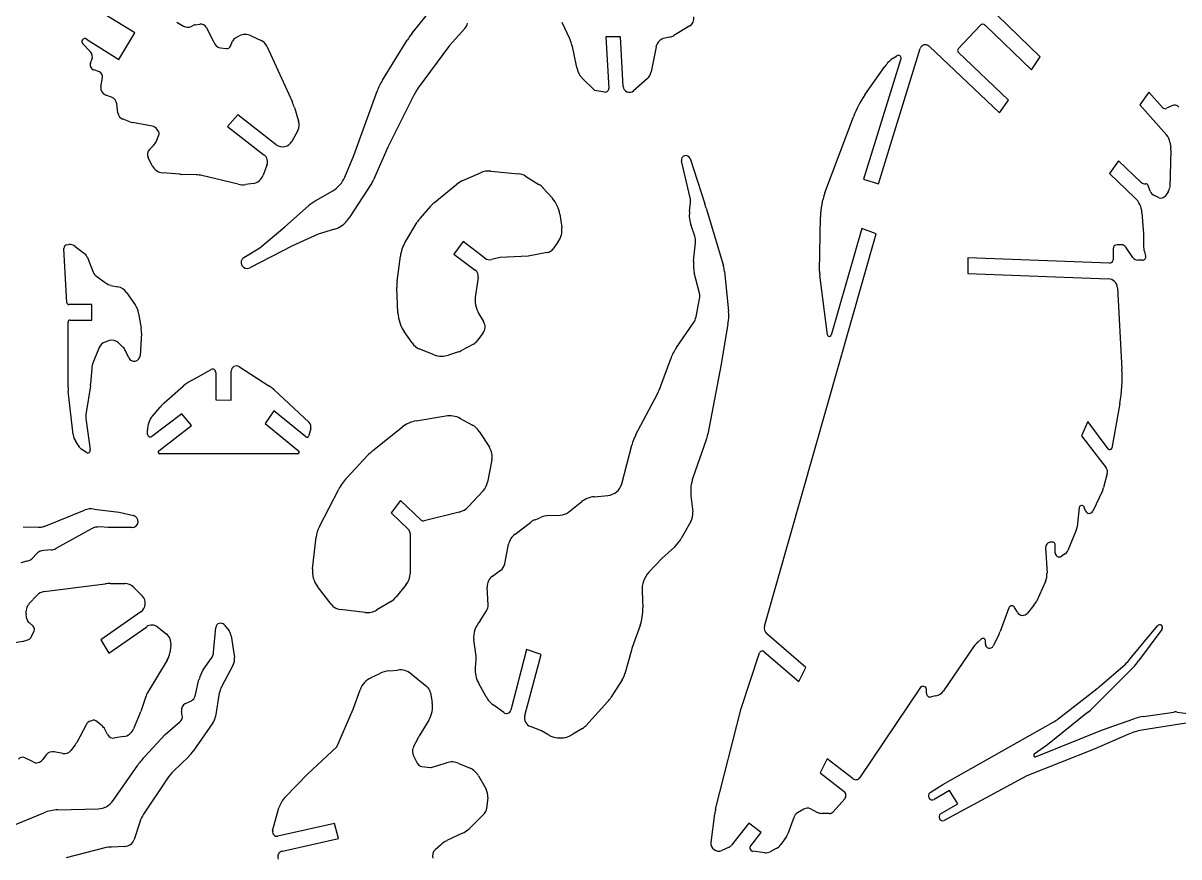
# Model space of a CAD drawing. Extents: x -388 to 195, y -213 to 246.
# Drawn here: x -265.9 to -44.5, y -56.7 to 102.9 of the extents above; entities that cross this region are included whole.
import ezdxf

# ---------------------------------------------------------------- set-up
doc = ezdxf.new("R2010")
doc.units = 0
doc.layers.add('CYAN', color=4, linetype='CONTINUOUS')

msp = doc.modelspace()

# ---------------------------------------------------------------- linework, layer by layer
at = {"layer": 'CYAN'}
for p, q in [((-244.48, 101.07), (-251.39, 105.28)), ((-191.38, 101), (-187.36, 105.98)), ((-71.12, 96.48), (-79.35, 104.46)), ((-236.47, 103.1), (-235.16, 102.36)), ((-233.69, 102.28), (-233.47, 102.41)), ((-232.85, 102.63), (-232.06, 102.75)), ((-230.79, 102.09), (-229.51, 99.51)), ((-181.29, 101.91), (-184.26, 98.66)), ((-161.17, 99.9), (-162.62, 103.03)), ((-138.21, 102.39), (-141.25, 100.57)), ((-86.79, 98), (-82.6, 102.48)), ((-81.61, 102.51), (-72.76, 94)), ((-253.75, 99.88), (-247.55, 95.96)), ((-247.55, 95.96), (-244.48, 101.07)), ((-225.19, 100.1), (-224.5, 100.47)), ((-222.24, 100.52), (-220.33, 99.63)), ((-197.06, 92), (-192.32, 99.68)), ((-160.89, 99.04), (-161.17, 99.9)), ((-151.49, 100.33), (-154.27, 100.33)), ((-154.27, 100.33), (-153.72, 90.41)), ((-150.97, 90.83), (-151.49, 100.33)), ((-142.12, 100.25), (-142.99, 100.08)), ((-253.05, 97.52), (-254.48, 98.95)), ((-229.38, 99.29), (-229.11, 98.84)), ((-228.12, 98.22), (-227, 98.07)), ((-226.16, 98.54), (-225.77, 99.46)), ((-219.22, 98.49), (-214.31, 87.81)), ((-184.26, 98.66), (-190.22, 90.52)), ((-144.67, 98.4), (-145.62, 93.61)), ((-102.06, 72.19), (-94.05, 98.07)), ((-92.38, 98.5), (-78.88, 85.77)), ((-252.96, 95.42), (-252.74, 95.91)), ((-97.75, 96.11), (-104.91, 73.08)), ((-99.23, 96.24), (-98.54, 96.68)), ((-77.15, 88.2), (-86.77, 97.35)), ((-72.76, 94), (-71.12, 96.48)), ((-251.29, 93.58), (-252.36, 93.98)), ((-104.68, 89.18), (-100.84, 94.65)), ((-251, 90.76), (-250.7, 92.52)), ((-156.4, 90.04), (-158.85, 92.49)), ((-146.33, 92.34), (-148.99, 89.99)), ((-248.94, 88.75), (-250.07, 89.14)), ((-202.56, 77.57), (-198.1, 89.89)), ((-190.91, 89.39), (-196.06, 79.2)), ((-154.47, 89.74), (-156.4, 90.04)), ((-50.25, 89.74), (-51.99, 87.31)), ((-47.66, 86.76), (-50.25, 89.74)), ((-247.75, 85.77), (-247.95, 87.46)), ((-213.94, 86.81), (-213.13, 84.19)), ((-78.88, 85.77), (-77.15, 88.2)), ((-51.99, 87.31), (-46.9, 81.54)), ((-45.86, 87.12), (-46.88, 86.62)), ((-245.44, 84.06), (-246.76, 84.52)), ((-224.8, 85.4), (-226.75, 83.15)), ((-217.41, 79.65), (-224.8, 85.4)), ((-112.32, 70.43), (-106.87, 85.01)), ((-241.21, 83.22), (-244.93, 83.91)), ((-239.92, 82.15), (-240.22, 82.57)), ((-226.75, 83.15), (-219.76, 77.72)), ((-213.29, 82.4), (-214.41, 80.3)), ((-240.44, 80.22), (-239.87, 81.66)), ((-46.24, 80.12), (-46.09, 79.16)), ((-241.68, 78.73), (-240.91, 79.53)), ((-204.29, 73.45), (-202.56, 77.57)), ((-196.06, 79.2), (-198.76, 72.94)), ((-46.05, 78.61), (-46.28, 71.5)), ((-241.16, 75.64), (-241.93, 77.2)), ((-219.19, 75.76), (-219.91, 73.8)), ((-138.11, 69.51), (-139.82, 76.55)), ((-138.16, 77), (-135.29, 68.32)), ((-56.1, 76.58), (-57.84, 74.17)), ((-51.81, 72.49), (-56.1, 76.58)), ((-235.88, 74), (-239.2, 74.3)), ((-232.75, 73.9), (-235.6, 73.97)), ((-224.72, 72.09), (-231.64, 73.75)), ((-181.66, 72.81), (-178.31, 74.27)), ((-176.31, 74.59), (-170.98, 74.1)), ((-169.66, 73.65), (-167.11, 72.06)), ((-104.91, 73.08), (-102.06, 72.19)), ((-57.84, 74.17), (-52.93, 69.49)), ((-221.82, 72.24), (-223.24, 72.03)), ((-209.8, 68.97), (-206.58, 70.85)), ((-199.14, 72.24), (-203.45, 65.65)), ((-187.04, 68.67), (-182.8, 72.11)), ((-166.32, 71.4), (-164.51, 69.39)), ((-50.03, 70.78), (-50.42, 71.87)), ((-48.32, 69.5), (-49.18, 69.91)), ((-46.59, 70.61), (-47.18, 69.81)), ((-215.77, 63.93), (-211.24, 67.93)), ((-189.87, 65.55), (-187.81, 67.92)), ((-138.25, 66.84), (-138.06, 68.6)), ((-135.08, 67.5), (-131.77, 56.49)), ((-51.59, 66.64), (-51.29, 62.57)), ((-192.77, 60.88), (-190.39, 64.83)), ((-163.1, 66.34), (-162.72, 63.81)), ((-113.34, 55.46), (-113.17, 65.87)), ((-220.58, 59.89), (-215.77, 63.93)), ((-209.4, 62.55), (-214.28, 60.29)), ((-206.23, 63.46), (-209.4, 62.55)), ((-137.26, 62.17), (-137.96, 64.16)), ((-123.9, -12.54), (-102.48, 62.57)), ((-105.26, 63.64), (-111.11, 43.18)), ((-102.48, 62.57), (-105.26, 63.64)), ((-51.29, 62.57), (-51.29, 60.31)), ((-257.52, 49.41), (-258.09, 59.8)), ((-257.52, 60.49), (-257.15, 60.54)), ((-255.91, 60.19), (-254.17, 58.85)), ((-223.6, 58.06), (-220.58, 59.89)), ((-214.28, 60.29), (-222.49, 56.08)), ((-181.61, 61.13), (-183.37, 58.7)), ((-177.45, 57.93), (-181.61, 61.13)), ((-163.39, 61.11), (-164.36, 59.75)), ((-137.48, 57.34), (-137.11, 60.86)), ((-55.53, 60.49), (-56.37, 60.49)), ((-53.32, 58.06), (-54.69, 60.04)), ((-253.56, 58.03), (-252.46, 55.23)), ((-194.25, 53.5), (-193.64, 58.33)), ((-183.37, 58.7), (-179.31, 55.65)), ((-174.55, 58.03), (-176.18, 57.66)), ((-169.19, 58.31), (-174.55, 58.03)), ((-165.53, 58.99), (-169.19, 58.31)), ((-57.79, 56.97), (-84.93, 57.98)), ((-84.93, 57.98), (-84.93, 55.01)), ((-57.14, 59.72), (-57.14, 57.59)), ((-51.49, 57.54), (-52.36, 57.56)), ((-51.14, 59.22), (-50.89, 58.33)), ((-131.56, 55.41), (-130.77, 47.8)), ((-251.87, 54.46), (-250.1, 53.2)), ((-178.74, 54.24), (-179.26, 50.85)), ((-136.37, 51.22), (-137.34, 55.11)), ((-111.81, 43.23), (-113.29, 54.66)), ((-84.93, 55.01), (-58.06, 53.99)), ((-249.07, 52.73), (-247.75, 52.46)), ((-246.1, 51.36), (-244.45, 49.03)), ((-194.11, 47.47), (-194.3, 52.31)), ((-56.28, 52.23), (-55.43, 36.69)), ((-252.71, 49.06), (-257.15, 49.06)), ((-252.71, 46.08), (-252.71, 49.06)), ((-137.01, 46.68), (-136.35, 50.13)), ((-243.77, 47.37), (-243.29, 44.5)), ((-178.59, 47.3), (-177.7, 45.79)), ((-257.29, 33.2), (-257.29, 45.71)), ((-256.92, 46.08), (-252.71, 46.08)), ((-140.76, 40.81), (-137.48, 45.57)), ((-130.89, 45.34), (-132.21, 37.66)), ((-249.39, 42.15), (-250.2, 41.87)), ((-243.24, 43.56), (-243.49, 39.24)), ((-191.4, 41.7), (-192.91, 43.9)), ((-177.82, 43.56), (-178.91, 42.12)), ((-251.35, 40.81), (-252.44, 38.15)), ((-246.78, 40.91), (-247.6, 41.72)), ((-245.67, 38.82), (-246.29, 40.18)), ((-187.14, 39.44), (-189.89, 40.51)), ((-182.48, 39.99), (-184.41, 39.37)), ((-179.64, 41.49), (-182.03, 40.18)), ((-143.73, 33.49), (-141.86, 38.68)), ((-132.21, 37.66), (-134.76, 24.22)), ((-252.76, 36.76), (-252.96, 33.91)), ((-233.67, 34.53), (-229.9, 36.59)), ((-229.01, 36.05), (-229.01, 30.82)), ((-226.04, 30.77), (-226.04, 36.29)), ((-224.47, 37.14), (-218.82, 33.49)), ((-253, 33.52), (-253.82, 28.36)), ((-238.88, 30.22), (-235.26, 33.42)), ((-256.33, 24.17), (-257.24, 32.45)), ((-217.89, 32.77), (-211.11, 26.45)), ((-148.57, 24.05), (-144.46, 31.86)), ((-241.13, 27.69), (-239.64, 29.43)), ((-229.01, 30.82), (-226.04, 30.77)), ((-55.85, 30.1), (-57.39, 21.57)), ((-253.85, 26.82), (-253.03, 21.22)), ((-235.5, 28.16), (-241.23, 23.8)), ((-233.62, 25.88), (-235.5, 28.16)), ((-217.85, 28.73), (-219.56, 26.28)), ((-211.76, 23.74), (-217.85, 28.73)), ((-190.61, 26.78), (-184.96, 27.72)), ((-182.18, 27.25), (-179.83, 25.98)), ((-61.95, 26.63), (-63.19, 23.92)), ((-58.05, 21.4), (-61.95, 26.63)), ((-242.05, 24.17), (-242.07, 25.04)), ((-239.89, 21.07), (-233.62, 25.88)), ((-219.56, 26.28), (-213.12, 21.05)), ((-210.79, 25.34), (-211.16, 23.95)), ((-198.9, 21.09), (-193.24, 25.61)), ((-178.52, 24.76), (-176.58, 21.72)), ((-255.04, 21.69), (-255.81, 22.81)), ((-151.24, 14.75), (-149.31, 22.16)), ((-135.06, 23.13), (-137.59, 15.89)), ((-63.19, 23.92), (-58.45, 17.8)), ((-253.78, 20.73), (-254.64, 21.29)), ((-213.32, 20.48), (-239.69, 20.48)), ((-203.9, 15.9), (-199.93, 20.13)), ((-176.13, 19.31), (-176.92, 15.07)), ((-58.25, 16.69), (-58.95, 14.01)), ((-209.14, 6.57), (-205.43, 13.73)), ((-177.79, 13.39), (-180.62, 10.36)), ((-59.18, 13.39), (-61.03, 9.49)), ((-193.61, 11.55), (-195.39, 9.17)), ((-189.72, 7.83), (-193.61, 11.55)), ((-161.43, 9.3), (-158.85, 11.33)), ((-156.52, 12.25), (-153.9, 12.49)), ((-137.98, 12.44), (-137.63, 9.35)), ((-261.88, 6.59), (-254.17, 9.69)), ((-252.32, 9.9), (-247.5, 9.32)), ((-247.5, 9.32), (-244.78, 8.68)), ((-195.39, 9.17), (-192.07, 5.98)), ((-182.4, 9.32), (-189.1, 7.66)), ((-63.62, 10.17), (-64.01, 6.52)), ((-62.4, 9.54), (-62.69, 10.29)), ((-171.67, 5.11), (-168.72, 7.34)), ((-167.8, 7.86), (-166.67, 8.36)), ((-165.32, 8.65), (-163.02, 8.73)), ((-138.01, 7.54), (-139.84, 4.27)), ((-265.9, 6.5), (-262.97, 6.4)), ((-252.81, 6.12), (-259.63, 2.33)), ((-249.59, 6.37), (-251.22, 6.47)), ((-245.05, 6.36), (-249.59, 6.37)), ((-210.45, -1.56), (-209.77, 4.49)), ((-191.79, 5.28), (-191.78, -2.48)), ((-64.18, 5.83), (-65.77, 1.96)), ((-173.65, -0.59), (-172.91, 3.15)), ((-141.08, 2.68), (-143.48, 0.52)), ((-70.06, 2.48), (-69.78, -2.4)), ((-68.62, 3.55), (-69.17, 3.55)), ((-68.22, 1.54), (-68.22, 3.15)), ((-263.47, 1.22), (-263.96, 0.64)), ((-260.54, 2.06), (-261.93, 1.98)), ((-143.48, 0.52), (-146.06, -2.21)), ((-66.29, 1.34), (-67.01, 0.87)), ((-265.16, -0.09), (-266.34, -0.37)), ((-175.99, -2.95), (-174.45, -1.83)), ((-261.86, -5.9), (-250.18, -4.41)), ((-249.16, -4.36), (-246.39, -4.36)), ((-70.09, -3.98), (-71.82, -7.78)), ((-244.76, -5.04), (-243.07, -6.74)), ((-206.91, -8.34), (-209.53, -4.91)), ((-192.52, -4.56), (-194.35, -6.82)), ((-176.83, -8.43), (-177, -5.03)), ((-147.35, -5.85), (-147.21, -9.02)), ((-264.71, -8.18), (-263.27, -6.64)), ((-195.55, -7.85), (-198.15, -9.42)), ((-72.29, -8.5), (-73.55, -10.04)), ((-265.19, -11.13), (-265.33, -10.34)), ((-243.34, -9.79), (-251.02, -15.12)), ((-200.35, -9.89), (-205.19, -9.32)), ((-178.34, -11.53), (-177.13, -9.59)), ((-77.12, -9.02), (-78.76, -13.56)), ((-75.45, -9.87), (-75.98, -8.92)), ((-263.99, -12.52), (-264.76, -11.85)), ((-249.46, -17.67), (-242.22, -12.62)), ((-240.17, -12.67), (-238.5, -13.96)), ((-229.41, -17.47), (-228.98, -12.79)), ((-227.35, -12.3), (-226.46, -13.43)), ((-147.72, -12.39), (-148.94, -15.74)), ((-53.89, -18.86), (-48.61, -12.44)), ((-47.76, -13.13), (-52.26, -19.14)), ((-268.75, -15.84), (-265.9, -15.42)), ((-265.65, -15.34), (-265.15, -15.22)), ((-264.27, -14.47), (-263.79, -13.43)), ((-251.02, -15.12), (-249.46, -17.67)), ((-226.04, -14.4), (-225.41, -18.52)), ((-179.13, -18.29), (-179.58, -15.17)), ((-115.97, -20.45), (-123.46, -13.98)), ((-82.33, -14.97), (-83, -15.57)), ((-81.59, -15.94), (-81.58, -15.32)), ((-78.96, -14.03), (-80.07, -16.31)), ((-237.6, -16.21), (-237.81, -17.62)), ((-169.46, -16.98), (-172.49, -28.61)), ((-166.66, -17.97), (-169.46, -16.98)), ((-149.38, -17.13), (-150.62, -21.62)), ((-128.39, -28.31), (-124.84, -17.65)), ((-123.96, -17.41), (-117.33, -23.1)), ((-84.14, -16.86), (-89.59, -24.89)), ((-238.31, -19.03), (-241.98, -25.13)), ((-231.39, -20.87), (-229.88, -18.74)), ((-179.28, -20.52), (-179.13, -18.96)), ((-169.79, -29.62), (-166.66, -17.97)), ((-59.76, -24.13), (-54.76, -19.78)), ((-225.66, -19.93), (-227.89, -24.15)), ((-199.26, -22.38), (-197.58, -21.58)), ((-195.86, -21.1), (-194.13, -20.92)), ((-191.6, -21.67), (-188.58, -24.07)), ((-117.33, -23.1), (-115.97, -20.45)), ((-53.35, -20.52), (-61.11, -28.28)), ((-232.97, -25.9), (-232.21, -22.71)), ((-177.22, -26.03), (-178.69, -23.38)), ((-151.15, -22.78), (-153.35, -26.2)), ((-94.07, -24.31), (-105.66, -41.52)), ((-242.45, -26.15), (-243.36, -28.85)), ((-228.32, -25.36), (-229.06, -29.82)), ((-202.71, -28.43), (-201.35, -24.69)), ((-187.86, -25.28), (-187.56, -27.14)), ((-92.89, -25.38), (-92.89, -24.66)), ((-91.05, -25.88), (-92, -26.08)), ((-67.63, -30.27), (-60.17, -24.47)), ((-234.82, -27.35), (-233.67, -26.8)), ((-205.78, -35.65), (-202.71, -28.43)), ((-173.85, -29.08), (-175.86, -27.59)), ((-153.92, -26.97), (-158.14, -31.58)), ((-133.25, -47.55), (-128.39, -28.31)), ((-252.46, -30.54), (-252.96, -30.69)), ((-250.78, -31.61), (-251.97, -30.64)), ((-243.46, -29.1), (-244.75, -32.2)), ((-238.68, -33.29), (-235.85, -30.84)), ((-235.41, -29.57), (-235.55, -28.83)), ((-188.21, -30.49), (-189.92, -33.34)), ((-89.72, -42.84), (-68.59, -30.91)), ((-62, -29.08), (-69.66, -35.25)), ((-59.15, -32.4), (-53.15, -30.29)), ((-51.29, -29.82), (-45.51, -28.98)), ((-44.85, -28.98), (-41.3, -29.45)), ((-253.85, -31.43), (-255.63, -34.78)), ((-249.73, -33.24), (-250.23, -32.25)), ((-229.58, -31.06), (-233.32, -36.46)), ((-166.59, -32.57), (-168.72, -31.75)), ((-165.4, -33.29), (-166.59, -32.57)), ((-158.76, -32.1), (-160.6, -33.23)), ((-71.97, -37.53), (-59.15, -32.4)), ((-43.11, -31.08), (-51.61, -32.45)), ((-255.93, -35.22), (-256.77, -36.34)), ((-246.61, -33.66), (-248.32, -33.93)), ((-242.57, -37.48), (-238.68, -33.29)), ((-190.31, -34.03), (-191.16, -35.72)), ((-69.66, -35.25), (-72.21, -37.06)), ((-54.29, -33.24), (-60.74, -36.04)), ((-261.47, -37.18), (-262.18, -38.12)), ((-258.26, -36.92), (-259.92, -36.59)), ((-234.17, -37.46), (-237.07, -40.26)), ((-211.38, -40.8), (-205.78, -35.65)), ((-191.13, -37.33), (-190.34, -38.85)), ((-60.74, -36.04), (-73.63, -41.2)), ((-263.99, -38.52), (-265.57, -37.73)), ((-248.62, -45.91), (-243.93, -39.12)), ((-189.52, -39.39), (-187.88, -39.56)), ((-187.56, -39.54), (-184.79, -38.67)), ((-182.45, -38.8), (-180.28, -39.73)), ((-111.9, -37.93), (-113.24, -40.58)), ((-106.94, -41.75), (-111.9, -37.93)), ((-238.31, -41.74), (-242.82, -48.51)), ((-215.7, -45.24), (-211.38, -40.8)), ((-178.66, -41.17), (-177.22, -43.75)), ((-113.24, -40.58), (-108.66, -44.17)), ((-73.63, -41.2), (-89.49, -49.75)), ((-92.18, -44.38), (-89.72, -42.84)), ((-88.43, -44), (-91.38, -45.69)), ((-86.89, -46.55), (-88.43, -44)), ((-176.9, -45.31), (-177.12, -47.52)), ((-108.53, -45.59), (-110.74, -48.04)), ((-268.73, -51.07), (-261.93, -48.26)), ((-259.23, -47.7), (-251.54, -47.5)), ((-218.1, -51.71), (-216.89, -47.3)), ((-177.52, -48.36), (-180.48, -51.3)), ((-134.14, -53.92), (-133.42, -48.44)), ((-116.37, -47.54), (-117.58, -48.29)), ((-113.79, -48.17), (-115.1, -47.5)), ((-111.53, -48.38), (-112.87, -48.36)), ((-90.21, -48.44), (-86.89, -46.55)), ((-243.56, -50.02), (-244.63, -53.35)), ((-206.25, -50.32), (-217.14, -52.73)), ((-205.51, -53.2), (-206.25, -50.32)), ((-126.92, -50.25), (-130.2, -54.46)), ((-124.55, -52.01), (-126.92, -50.25)), ((-118.28, -49.13), (-119.44, -52.26)), ((-181.74, -52.18), (-184.74, -53.59)), ((-126.54, -54.58), (-124.55, -52.01)), ((-119.71, -52.78), (-120.75, -54.34)), ((-250.25, -54.98), (-257.62, -56.89)), ((-246.44, -54.71), (-248.99, -54.81)), ((-216.24, -55.58), (-205.51, -53.2)), ((-185.97, -54.44), (-187, -55.35)), ((-130.65, -54.82), (-132.06, -55.45)), ((-121.63, -55.12), (-122.78, -55.7)), ((-123.85, -55.9), (-126.11, -55.63))]:
    msp.add_line(p, q, dxfattribs=at)
for centre, radius, start, end in [((-139.02, 103.8), 1.62, 300.0588, 12.3485), ((-234.35, 103.8), 1.66, 240.7497, 293.2932), ((-232.58, 100.89), 1.76, 98.7986, 120.4256), ((-231.89, 101.55), 1.22, 26.1984, 98.116), ((-182.78, 103.27), 2.02, 317.5699, 350.2656), ((-82.09, 102.02), 0.683, 44.9669, 137.7871), ((-254.07, 99.38), 0.592, 56.9578, 226.8056), ((-224.57, 98.96), 1.3, 118.5643, 157.4613), ((-223.32, 98.3), 2.47, 64.1241, 118.4139), ((-221.37, 97.5), 2.37, 24.6806, 63.9912), ((-181.44, 92.88), 12.83, 140.7793, 148.0083), ((-142.57, 97.97), 2.15, 101.3408, 168.4972), ((-142.62, 102.93), 2.73, 280.529, 300.0661), ((-254.1, 96.48), 1.47, 337.2583, 44.9707), ((-227.31, 100.64), 2.47, 207.1785, 213.1042), ((-227.95, 99.59), 1.38, 213.0322, 263.0806), ((-226.89, 98.86), 0.802, 262.2105, 336.228), ((86.57, 152.11), 253.09, 192.1047, 193.232), ((-93.09, 97.77), 1.01, 46.0583, 162.8971), ((-86.43, 97.69), 0.474, 139.2502, 224.9763), ((-252, 94.97), 1.05, 154.9889, 249.9812), ((-95.82, 91.16), 6.11, 123.9163, 145.2311), ((-98.24, 96.26), 0.516, 343.2608, 125.0135), ((-251.64, 92.69), 0.957, 349.4664, 68.6646), ((-156.41, 94.97), 3.48, 193.1244, 225.3141), ((-147.87, 94.05), 2.3, 311.9493, 348.7936), ((-187.41, 85.93), 11.4, 147.8286, 159.6638), ((-149.78, 90.88), 1.19, 182.3803, 311.6705), ((-249.56, 90.51), 1.46, 170.2137, 249.657), ((-249.49, 87.3), 1.55, 5.8465, 69.3009), ((-183.59, 85.7), 8.19, 144.0056, 153.2139), ((-154.37, 90.39), 0.652, 261.7766, 2.0561), ((-89.32, 78.46), 18.73, 145.0799, 159.5403), ((-222.96, 84), 9.45, 17.2994, 23.7223), ((-47.18, 87.19), 0.645, 221.947, 297.5976), ((-45.37, 86.15), 1.09, 39.5349, 117.2207), ((-246.24, 85.95), 1.52, 186.4733, 249.726), ((-215.35, 83.49), 2.33, 332.0443, 17.2772), ((-244.28, 87.12), 3.27, 249.1472, 258.6152), ((-241.5, 81.68), 1.57, 34.7578, 79.0783), ((-240.35, 81.86), 0.525, 337.5019, 34.0283), ((-242.35, 81.01), 2.07, 314.148, 337.571), ((-216.18, 81.25), 2.01, 232.5009, 331.7756), ((-49.01, 79.67), 2.81, 9.1646, 41.4697), ((-240.74, 77.79), 1.33, 135.0623, 206.6465), ((-220.8, 76.36), 1.72, 339.691, 52.4388), ((-138.97, 76.72), 0.862, 18.5302, 191.9244), ((-48.89, 78.71), 2.84, 357.9751, 9.0218), ((-238.99, 76.7), 2.42, 206.2281, 265.0212), ((-235.39, 78.03), 4.06, 263.0647, 266.909), ((-232.9, 68.57), 5.33, 76.2876, 88.3788), ((-222.2, 74.64), 2.43, 278.8683, 339.7805), ((-209.35, 75.59), 5.49, 300.383, 337.1414), ((-176.68, 70.48), 4.13, 84.8369, 113.3384), ((-171.25, 71.15), 2.96, 57.65, 84.7344), ((-223.83, 75.78), 3.8, 256.4276, 278.9839), ((-203.15, 74.87), 4.8, 326.7552, 336.2964), ((-179.72, 68.35), 4.86, 113.4805, 129.2527), ((-169.04, 68.97), 3.65, 41.6769, 58.0048), ((-50.98, 73.37), 1.21, 226.7138, 275.3777), ((-50.84, 71.72), 0.446, 19.3493, 93.4113), ((-47.87, 71.54), 1.59, 323.8782, 358.2411), ((-205.16, 61.03), 9.19, 120.2955, 131.3868), ((-183.15, 63.88), 6.17, 129.1227, 139.0757), ((-168.77, 65.57), 5.72, 7.7198, 41.8531), ((-140.63, 68.91), 2.59, 352.9368, 13.3074), ((-99.52, 65.71), 13.65, 159.7548, 179.3201), ((-55.95, 66.33), 4.37, 4.075, 46.2673), ((-48.55, 71.37), 1.59, 201.8639, 246.5447), ((-47.94, 70.38), 0.958, 246.7735, 323.4146), ((-132.26, 66.14), 6.04, 173.3886, 199.1801), ((-141.93, 66.16), 6.98, 11.1317, 18.0418), ((-208.41, 68.92), 5.94, 306.3621, 326.5944), ((-185.95, 62.17), 5.17, 139.208, 149.0753), ((-207.35, 67.38), 4.07, 285.9309, 307.1178), ((-166.46, 63.3), 3.77, 324.4375, 7.775), ((-140.14, 61.19), 3.04, 353.8513, 18.9658), ((-257.42, 59.82), 0.673, 98.6527, 182.3196), ((-256.95, 58.87), 1.68, 51.8123, 96.8787), ((-187.12, 57.54), 6.56, 149.3558, 173.0709), ((-56.37, 59.72), 0.768, 90, 180), ((-55.55, 59.44), 1.05, 35.2559, 89.1871), ((-47.35, 60.3), 3.94, 179.8121, 195.8522), ((-255.34, 57.34), 1.91, 21.2251, 52.3551), ((-223.01, 57.09), 1.13, 121.6223, 297.0474), ((-176.53, 59.15), 1.53, 232.9508, 283.1094), ((-165.87, 60.81), 1.85, 280.7034, 324.826), ((-57.76, 57.59), 0.62, 267.7118, 359.9147), ((-52.37, 58.73), 1.16, 215.017, 270.7294), ((-51.49, 58.16), 0.62, 270.0461, 16.324), ((-180.2, 54.47), 1.48, 351.0543, 53.0142), ((-130.99, 56.65), 6.53, 173.9207, 193.6426), ((-137.49, 54.82), 5.95, 5.6832, 16.3574), ((-107.69, 55.41), 5.65, 179.5821, 187.6349), ((-250.87, 55.85), 1.7, 201.1611, 234.3182), ((-248.44, 55.51), 2.84, 234.2224, 257.2674), ((-187.21, 52.61), 7.1, 172.7826, 182.4074), ((-58.13, 52.13), 1.86, 3.0236, 87.7455), ((-248.35, 49.78), 2.74, 35.1155, 77.428), ((-138.82, 50.62), 2.53, 348.6673, 13.5842), ((-257.15, 49.43), 0.372, 183.7303, 270.0627), ((-247.72, 46.73), 4, 9.2819, 35.2225), ((-173.95, 50.01), 5.37, 171.0481, 210.3119), ((-187.26, 47.77), 6.85, 182.5038, 214.4119), ((-139.93, 47.26), 2.98, 325.356, 348.7798), ((-138.8, 46.96), 8.07, 348.4727, 5.9743), ((-256.92, 45.71), 0.371, 90, 180), ((-247.5, 43.8), 4.27, 356.6933, 9.3778), ((-179.43, 44.77), 2.01, 323.0091, 30.3871), ((-248.84, 40.48), 1.75, 44.9992, 108.1883), ((-180.69, 43.46), 2.23, 298.2552, 323.1014), ((-111.46, 43.28), 0.361, 188.331, 343.9381), ((-249.61, 40.09), 1.88, 108.4066, 157.5246), ((-248.5, 39.2), 2.42, 24.0526, 44.8841), ((-188.74, 43.53), 3.23, 214.5022, 249.1515), ((-183.27, 42.44), 2.58, 287.8835, 298.7342), ((-133.02, 35.48), 9.39, 145.4226, 160.0728), ((-248.35, 36.47), 4.42, 157.6115, 176.1701), ((-244.64, 39.34), 1.15, 206.4628, 355.3871), ((-185.68, 43.28), 4.12, 249.1843, 287.9191), ((-229.6, 36.08), 0.595, 357.0715, 120.1065), ((-225.03, 36.3), 1, 56.2109, 180.5569), ((-83.93, 35.2), 28.54, 349.6979, 2.995), ((-257.41, 34.25), 4.47, 350.6033, 355.7382), ((-229.52, 26.95), 8.64, 118.6703, 131.5555), ((-222.36, 27.96), 6.57, 47.0164, 57.3548), ((-156.15, 38.01), 13.21, 332.2527, 340.0082), ((-250.68, 33.27), 6.62, 180.6063, 187.0704), ((-233.86, 24.6), 7.54, 131.7527, 140.1657), ((-248.47, 27.49), 5.42, 170.7879, 187.0837), ((-238.08, 25.12), 3.99, 139.8058, 181.0885), ((-189.69, 21.2), 5.66, 99.3395, 128.7876), ((-184.26, 23.41), 4.36, 61.5185, 99.2227), ((-211.88, 25.63), 1.12, 345.083, 47.259), ((-181.51, 22.86), 3.55, 32.4595, 61.639), ((-253.38, 24.52), 2.97, 186.683, 215.1506), ((-241.53, 24.23), 0.521, 186.0465, 305.166), ((-211.53, 24.05), 0.384, 233.0403, 344.9132), ((-140.78, 19.88), 8.83, 151.8461, 165.0258), ((-142.17, 25.64), 7.54, 340.5829, 349.1817), ((-253.82, 22.53), 1.49, 214.7834, 236.5889), ((-253.53, 21.16), 0.502, 240.7259, 6.4851), ((-239.68, 20.81), 0.338, 129.8387, 266.757), ((-213.33, 20.8), 0.322, 271.3485, 50.4973), ((-192.77, 13.43), 9.8, 128.6967, 136.9087), ((-179.37, 19.95), 3.3, 348.8408, 32.2478), ((-57.76, 21.64), 0.38, 219.3162, 348.7563), ((-59.47, 17.03), 1.28, 344.3546, 36.9884), ((-196.9, 9.32), 9.6, 136.7966, 152.6545), ((-130.25, 13.31), 7.78, 160.6196, 186.3966), ((-180.28, 15.73), 3.42, 316.6642, 348.8561), ((-154.18, 15.52), 3.04, 275.4334, 345.3106), ((-62.25, 14.87), 3.41, 334.1862, 345.2824), ((-156.14, 7.86), 4.41, 94.9695, 127.9658), ((-252.86, 6.3), 3.64, 81.4427, 111.141), ((-183.25, 12.82), 3.6, 283.5951, 316.9748), ((-163.1, 11.43), 2.7, 271.617, 307.9625), ((-140.64, 9.02), 3.02, 330.6017, 6.2288), ((-63.14, 10.12), 0.479, 21.2409, 174.0258), ((-61.7, 9.82), 0.746, 201.7234, 334.0788), ((-245.05, 7.54), 1.17, 269.996, 76.5228), ((-189.25, 8.31), 0.667, 225.5093, 283.1244), ((-166.15, 3.88), 4.31, 112.61, 126.6551), ((-165.2, 4.86), 3.79, 91.8759, 112.7296), ((-262.9, 9.1), 2.7, 268.4556, 292.088), ((-251.42, 3.57), 2.9, 86.1073, 118.5862), ((-203.85, 3.82), 5.96, 152.4567, 173.5217), ((-192.72, 5.31), 0.929, 358.3682, 45.977), ((-169.72, 2.5), 3.26, 126.8191, 168.5092), ((-66.56, 6.8), 2.57, 337.7619, 353.7965), ((-260.67, 4.19), 2.13, 273.4211, 299.2935), ((-145.35, 7.29), 6.28, 312.7854, 331.2271), ((-69.06, 2.55), 1, 96.0257, 184.112), ((-68.62, 3.15), 0.397, 0, 90), ((-265.65, 2.06), 2.2, 282.8956, 320.0005), ((-261.81, -0.17), 2.16, 93.1424, 139.9877), ((-67.43, 1.54), 0.794, 180.1815, 302.0335), ((-67.02, 2.49), 1.36, 302.6883, 337.313), ((-205.83, -2.08), 4.65, 173.5447, 217.4196), ((-175.64, -0.2), 2.02, 305.9722, 348.6019), ((-142.29, -5.59), 5.07, 138.1531, 182.9473), ((-249.21, -13.81), 9.44, 89.7153, 95.9027), ((-246.39, -6.67), 2.3, 44.9812, 89.9812), ((-195.09, -2.47), 3.31, 320.8333, 359.8425), ((-174.59, -4.92), 2.42, 125.3373, 182.6895), ((-73.11, -2.57), 3.33, 334.9211, 2.9565), ((-261.52, -8.25), 2.38, 98.1461, 137.4266), ((-262.9, -9.87), 2.47, 137.03, 190.9791), ((-244.48, -8.15), 1.99, 304.7652, 44.975), ((-204.89, -6.79), 2.54, 217.4506, 263.3323), ((-197.87, -3.97), 4.53, 300.9291, 321.0041), ((-178.84, -8.53), 2.01, 328.0464, 2.8359), ((-76.53, -9.24), 0.634, 30.1975, 159.5669), ((-74.78, -6.36), 3.29, 319.3184, 334.3552), ((-199.94, -6.42), 3.5, 263.2372, 300.8763), ((-155.76, -9.44), 8.56, 339.8382, 2.8275), ((-74.44, -9.3), 1.16, 209.8272, 320.159), ((-263.91, -10.86), 1.3, 192.2007, 229.5587), ((-264.51, -13.11), 0.788, 335.8093, 48.8067), ((-241.23, -14.03), 1.73, 51.9127, 125.0375), ((-228.07, -12.86), 0.916, 38.1525, 175.5365), ((-175.32, -14.58), 4.29, 134.5876, 187.8255), ((-122.53, -12.9), 1.42, 165.2179, 229.1874), ((-48.19, -12.79), 0.547, 322.08, 140.6393), ((-266.5, -13.01), 2.49, 284.1196, 290.0859), ((-265.5, -13.9), 1.36, 284.772, 335.2309), ((-239.99, -15.87), 2.42, 351.787, 52.1073), ((-228.09, -14.72), 2.08, 8.8924, 38.2182), ((-82.03, -15.3), 0.447, 358.199, 131.7873), ((-82.73, -12.15), 4.21, 333.5277, 340.4948), ((-241.55, -17.08), 3.78, 328.8888, 351.7055), ((-231.98, -17.25), 2.58, 324.7157, 355.0244), ((-132.68, -21.71), 17.33, 159.8317, 164.6576), ((-124.32, -17.82), 0.549, 48.651, 161.5192), ((-78.39, -20.8), 6.97, 131.3776, 145.5656), ((-80.79, -15.96), 0.798, 178.1146, 334.1942), ((-227.69, -18.85), 2.3, 331.8625, 8.2756), ((-181.93, -18.63), 2.82, 353.1572, 6.8428), ((-59.55, -14.38), 7.22, 311.5813, 321.6221), ((-58.46, -15.38), 7.26, 314.7999, 328.7729), ((-227.11, -23.88), 5.23, 144.8773, 167.0324), ((-195.32, -26.28), 5.21, 96.0176, 115.7262), ((-193.77, -24.38), 3.48, 51.315, 95.8709), ((-174.4, -21), 4.91, 174.4571, 209.007), ((-154.67, -20.5), 4.19, 327.1316, 344.6177), ((-224.33, -26.06), 4.05, 151.7331, 169.9874), ((-197.5, -26.08), 4.09, 115.4604, 160.1219), ((-189.79, -25.61), 1.96, 9.4606, 51.7054), ((-93.53, -24.66), 0.644, 0.0187, 146.3287), ((-65.61, -17.49), 8.85, 307.9945, 311.4186), ((-237.39, -27.88), 5.35, 149.1142, 161.1315), ((-234.27, -25.61), 1.33, 296.5746, 347.1917), ((-172.96, -23.68), 4.87, 208.8412, 233.4442), ((-158.2, -23.2), 5.7, 318.5702, 328.2026), ((-92.15, -25.35), 0.744, 182.8333, 281.5438), ((-91.57, -23.55), 2.39, 282.4009, 325.8774), ((-234.19, -28.58), 1.39, 116.9561, 190.2823), ((-192.42, -27.94), 4.93, 328.8537, 9.342), ((-173.33, -28.38), 0.868, 233.208, 345.041), ((-68.83, -20.49), 10.97, 308.4872, 314.723), ((-252.48, -32.17), 1.56, 107.7056, 151.5157), ((-252.31, -31.06), 0.546, 50.3968, 105.8259), ((-247.18, -27.47), 4.06, 336.2978, 340.0994), ((-236.74, -29.82), 1.35, 311.2635, 10.5125), ((-232.07, -29.28), 3.06, 324.5082, 349.8933), ((-168.08, -30.1), 1.77, 164.4222, 248.8102), ((-72.6, -23.86), 8.11, 299.6189, 307.8263), ((-49.81, -39.55), 9.84, 98.6388, 109.8131), ((-45.18, -31.33), 2.38, 81.9226, 98.0774), ((-252.07, -33.26), 2.1, 28.6874, 51.9557), ((-246.98, -31.28), 2.41, 278.8252, 337.6122), ((-160.32, -29.6), 2.95, 301.9932, 317.7474), ((-49.85, -43.38), 11.07, 99.1626, 113.6661), ((-258.48, -33.2), 3.25, 321.5196, 330.959), ((-248.55, -32.61), 1.34, 207.9575, 279.8421), ((-181.76, -38.32), 9.57, 148.5999, 153.3903), ((-163.05, -29.32), 4.61, 239.335, 302.0838), ((-266.02, -38.6), 0.975, 62.6813, 140.2451), ((-260.22, -38.12), 1.57, 79.0466, 142.7797), ((-257.99, -35.42), 1.52, 259.6118, 322.9775), ((-234.22, -45.84), 11.81, 135.0023, 145.3374), ((-238.8, -32.67), 6.66, 314.0668, 325.276), ((-189.56, -36.5), 1.77, 153.9362, 207.9256), ((-72.07, -37.28), 0.268, 123.3978, 290.1898), ((-263.32, -37.23), 1.45, 242.7457, 322.0088), ((-189.43, -38.36), 1.03, 207.9249, 264.7719), ((-187.78, -38.8), 0.775, 262.6549, 286.6616), ((-183.79, -41.94), 3.42, 66.9531, 106.9907), ((-181.59, -42.81), 3.35, 29.2208, 67.0009), ((-230.75, -46.81), 9.1, 133.9801, 146.1923), ((-106.41, -41.02), 0.903, 233.4174, 326.2607), ((-179.58, -45.06), 2.69, 354.484, 28.941), ((-109.25, -44.94), 0.965, 317.6965, 52.3096), ((-251.65, -43.8), 3.69, 271.6909, 325.249), ((-212.31, -48.57), 4.75, 135.4241, 164.4178), ((-91.75, -45.02), 0.766, 124.2312, 298.9488), ((-259.04, -55.28), 7.59, 91.3955, 112.3665), ((-237.79, -51.92), 6.08, 145.8991, 161.8389), ((-178.52, -47.38), 1.4, 315.3393, 354.1493), ((-127.01, -49.22), 6.45, 164.9452, 173.0232), ((-116.74, -49.7), 1.64, 120.8074, 159.6134), ((-115.69, -48.69), 1.33, 63.4423, 120.4261), ((-112.91, -46.33), 2.03, 244.4882, 271.2412), ((-111.51, -47.35), 1.03, 268.6067, 318.0387), ((-89.71, -49.02), 0.765, 130.7262, 286.6401), ((-217.3, -51.92), 0.824, 165.2822, 281.8295), ((-183.6, -48.22), 4.38, 295.1313, 315.2611), ((-121.76, -51.38), 2.48, 325.7008, 339.3009), ((-248.82, -60.74), 5.93, 91.6281, 103.9983), ((-246.51, -52.73), 1.98, 272.2014, 341.8273), ((-182.7, -57.92), 4.78, 115.2474, 133.2922), ((-132.68, -54.11), 1.48, 172.3143, 294.8724), ((-131.16, -53.72), 1.22, 295.1101, 322.5046), ((-126.03, -54.98), 0.649, 141.3917, 263.4601), ((-122.66, -53.07), 2.29, 296.7938, 326.4539), ((-216.01, -56.67), 1.12, 102.1554, 203.3042), ((-185.95, -56.47), 1.54, 133.0465, 197.8372), ((-123.65, -54.01), 1.9, 264.0084, 297.2309)]:
    msp.add_arc(centre, radius, start, end, dxfattribs=at)

doc.saveas('drawing.dxf')
